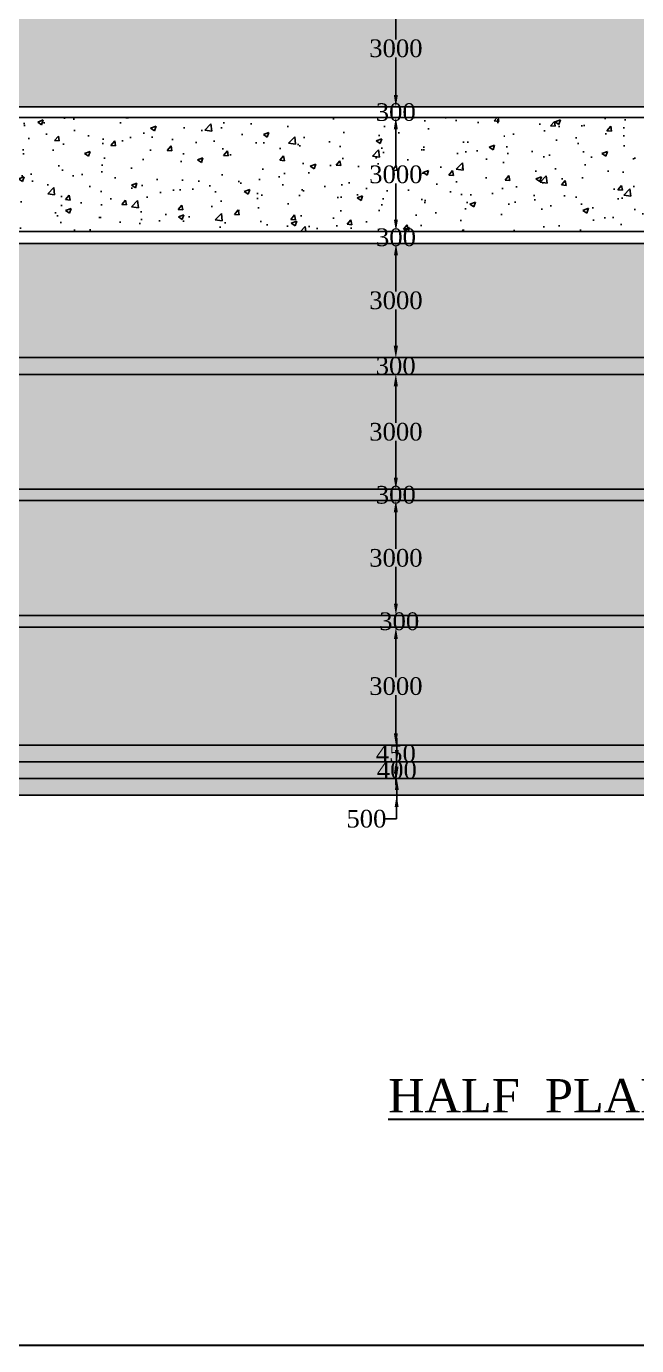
# Model space of a CAD drawing. Header units: millimetres. Extents: x -5026 to 211262, y 3161 to 110917.
# Drawn here: x 52317 to 67861, y 3161 to 36751 of the extents above; entities that cross this region are included whole.
import ezdxf

# ---------------------------------------------------------------- set-up
doc = ezdxf.new("R2010")
doc.units = ezdxf.units.MM
doc.header["$MEASUREMENT"] = 0
for name, color, linetype in [('DIM', 5, 'Continuous'), ('DWG.LINE', 10, 'Continuous'), ('HATCH', 2, 'Continuous')]:
    doc.layers.add(name, color=color, linetype=linetype)
doc.layers.add('TITLE', color=7, linetype='Continuous', lineweight=30)
doc.styles.get("Standard").update_dxf_attribs({"font": 'TIMES.TTF', "height": 450})
doc.dimstyles.get("Standard").update_dxf_attribs({"dimtxt": 450, "dimasz": 300, "dimexe": 0.18, "dimexo": 0.0625, "dimgap": 0.09, "dimtad": 0, "dimtih": 1, "dimtoh": 1, "dimdec": 0, "dimzin": 0, "dimdsep": 46, "dimtxsty": 'Standard', "dimcen": 300, "dimclre": 256, "dimclrt": 4, "dimadec": 0, "dimazin": 0, "dimtfac": 1, "dimtdec": 0, "dimtofl": 0, "dimtmove": 0, "dimatfit": 3, "dimfxl": 5, "dimfxlon": 1, "dimtolj": 1, "dimtzin": 0, "dimarcsym": 0})

# ---------------------------------------------------------------- blocks, each defined once
blk = doc.blocks.new('*D45')
at = {"layer": 'Defpoints', "color": 0, "linetype": 'ByBlock', "ltscale": 0.2}
for p in [(61729, 37678), (61729, 34705), (61729, 34705)]:
    blk.add_point(p, dxfattribs=at)
at = {"layer": 'DIM', "lineweight": -2, "ltscale": 0.2}
blk.add_line((61729, 37678), (61729, 37678), dxfattribs=at)
at = {"layer": 'DIM', "color": 0, "linetype": 'ByBlock', "lineweight": -2, "ltscale": 0.2}
for p, q in [((61729, 37378), (61729, 36420)), ((61729, 35005), (61729, 35962))]:
    blk.add_line(p, q, dxfattribs=at)
at = {"layer": 'DIM', "linetype": 'ByBlock', "lineweight": -2, "ltscale": 0.2}
blk.add_line((61729, 34705), (61729, 34705), dxfattribs=at)
at = {"layer": 'DIM', "color": 0, "linetype": 'ByBlock', "ltscale": 0.2}
for points in [[(61679, 37378), (61779, 37378), (61729, 37678)], [(61679, 35005), (61779, 35005), (61729, 34705)]]:
    blk.add_solid(points, dxfattribs=at)
at = {"layer": 'DIM', "color": 4, "linetype": 'ByBlock', "ltscale": 0.2, "insert": (61729, 36191), "char_height": 450, "attachment_point": 5}
blk.add_mtext('\\A1;3000', dxfattribs=at)
blk = doc.blocks.new('*D46')
at = {"layer": 'Defpoints', "color": 0, "linetype": 'ByBlock', "ltscale": 0.2}
for p in [(61729, 34705), (61726, 34430), (61729, 34430)]:
    blk.add_point(p, dxfattribs=at)
at = {"layer": 'DIM', "color": 0, "linetype": 'ByBlock', "lineweight": -2, "ltscale": 0.2}
for p, q in [((61726, 35005), (61726, 35305)), ((61726, 34130), (61726, 33830))]:
    blk.add_line(p, q, dxfattribs=at)
at = {"layer": 'DIM', "lineweight": -2, "ltscale": 0.2}
blk.add_line((61729, 34705), (61726, 34705), dxfattribs=at)
at = {"layer": 'DIM', "linetype": 'ByBlock', "lineweight": -2, "ltscale": 0.2}
blk.add_line((61729, 34430), (61726, 34430), dxfattribs=at)
at = {"layer": 'DIM', "color": 0, "linetype": 'ByBlock', "ltscale": 0.2}
for points in [[(61676, 35005), (61776, 35005), (61726, 34705)], [(61676, 34130), (61776, 34130), (61726, 34430)]]:
    blk.add_solid(points, dxfattribs=at)
at = {"layer": 'DIM', "color": 4, "linetype": 'ByBlock', "ltscale": 0.2, "insert": (61726, 34567), "char_height": 450, "attachment_point": 5}
blk.add_mtext('\\A1;300', dxfattribs=at)
blk = doc.blocks.new('*D47')
at = {"layer": 'Defpoints', "color": 0, "linetype": 'ByBlock', "ltscale": 0.2}
for p in [(61729, 34430), (61729, 31532), (61729, 31532)]:
    blk.add_point(p, dxfattribs=at)
at = {"layer": 'DIM', "lineweight": -2, "ltscale": 0.2}
blk.add_line((61729, 34430), (61729, 34430), dxfattribs=at)
at = {"layer": 'DIM', "color": 0, "linetype": 'ByBlock', "lineweight": -2, "ltscale": 0.2}
for p, q in [((61729, 34130), (61729, 33210)), ((61729, 31832), (61729, 32752))]:
    blk.add_line(p, q, dxfattribs=at)
at = {"layer": 'DIM', "linetype": 'ByBlock', "lineweight": -2, "ltscale": 0.2}
blk.add_line((61729, 31532), (61729, 31532), dxfattribs=at)
at = {"layer": 'DIM', "color": 0, "linetype": 'ByBlock', "ltscale": 0.2}
for points in [[(61679, 34130), (61779, 34130), (61729, 34430)], [(61679, 31832), (61779, 31832), (61729, 31532)]]:
    blk.add_solid(points, dxfattribs=at)
at = {"layer": 'DIM', "color": 4, "linetype": 'ByBlock', "ltscale": 0.2, "insert": (61729, 32981), "char_height": 450, "attachment_point": 5}
blk.add_mtext('\\A1;3000', dxfattribs=at)
blk = doc.blocks.new('*D48')
at = {"layer": 'Defpoints', "color": 0, "linetype": 'ByBlock', "ltscale": 0.2}
for p in [(61729, 31532), (61729, 31225), (61731, 31225)]:
    blk.add_point(p, dxfattribs=at)
at = {"layer": 'DIM', "color": 0, "linetype": 'ByBlock', "lineweight": -2, "ltscale": 0.2}
for p, q in [((61731, 31832), (61731, 32132)), ((61731, 30925), (61731, 30625))]:
    blk.add_line(p, q, dxfattribs=at)
at = {"layer": 'DIM', "lineweight": -2, "ltscale": 0.2}
blk.add_line((61729, 31532), (61731, 31532), dxfattribs=at)
at = {"layer": 'DIM', "linetype": 'ByBlock', "lineweight": -2, "ltscale": 0.2}
blk.add_line((61729, 31225), (61731, 31225), dxfattribs=at)
at = {"layer": 'DIM', "color": 0, "linetype": 'ByBlock', "ltscale": 0.2}
for points in [[(61681, 31832), (61781, 31832), (61731, 31532)], [(61681, 30925), (61781, 30925), (61731, 31225)]]:
    blk.add_solid(points, dxfattribs=at)
at = {"layer": 'DIM', "color": 4, "linetype": 'ByBlock', "ltscale": 0.2, "insert": (61731, 31379), "char_height": 450, "attachment_point": 5}
blk.add_mtext('\\A1;300', dxfattribs=at)
blk = doc.blocks.new('*D49')
at = {"layer": 'Defpoints', "color": 0, "linetype": 'ByBlock', "ltscale": 0.2}
for p in [(61731, 31225), (61731, 28322), (61731, 28322)]:
    blk.add_point(p, dxfattribs=at)
at = {"layer": 'DIM', "lineweight": -2, "ltscale": 0.2}
blk.add_line((61731, 31225), (61731, 31225), dxfattribs=at)
at = {"layer": 'DIM', "color": 0, "linetype": 'ByBlock', "lineweight": -2, "ltscale": 0.2}
for p, q in [((61731, 30925), (61731, 30003)), ((61731, 28622), (61731, 29545))]:
    blk.add_line(p, q, dxfattribs=at)
at = {"layer": 'DIM', "linetype": 'ByBlock', "lineweight": -2, "ltscale": 0.2}
blk.add_line((61731, 28322), (61731, 28322), dxfattribs=at)
at = {"layer": 'DIM', "color": 0, "linetype": 'ByBlock', "ltscale": 0.2}
for points in [[(61681, 30925), (61781, 30925), (61731, 31225)], [(61681, 28622), (61781, 28622), (61731, 28322)]]:
    blk.add_solid(points, dxfattribs=at)
at = {"layer": 'DIM', "color": 4, "linetype": 'ByBlock', "ltscale": 0.2, "insert": (61731, 29774), "char_height": 450, "attachment_point": 5}
blk.add_mtext('\\A1;3000', dxfattribs=at)
blk = doc.blocks.new('*D50')
at = {"layer": 'Defpoints', "color": 0, "linetype": 'ByBlock', "ltscale": 0.2}
for p in [(61731, 28322), (61724, 27890), (61731, 27890)]:
    blk.add_point(p, dxfattribs=at)
at = {"layer": 'DIM', "color": 0, "linetype": 'ByBlock', "lineweight": -2, "ltscale": 0.2}
for p, q in [((61724, 28622), (61724, 28922)), ((61724, 27590), (61724, 27290))]:
    blk.add_line(p, q, dxfattribs=at)
at = {"layer": 'DIM', "lineweight": -2, "ltscale": 0.2}
blk.add_line((61729, 28322), (61724, 28322), dxfattribs=at)
at = {"layer": 'DIM', "linetype": 'ByBlock', "lineweight": -2, "ltscale": 0.2}
blk.add_line((61729, 27890), (61724, 27890), dxfattribs=at)
at = {"layer": 'DIM', "color": 0, "linetype": 'ByBlock', "ltscale": 0.2}
for points in [[(61674, 28622), (61774, 28622), (61724, 28322)], [(61674, 27590), (61774, 27590), (61724, 27890)]]:
    blk.add_solid(points, dxfattribs=at)
at = {"layer": 'DIM', "color": 4, "linetype": 'ByBlock', "ltscale": 0.2, "insert": (61724, 28106), "char_height": 450, "attachment_point": 5}
blk.add_mtext('\\A1;300', dxfattribs=at)
blk = doc.blocks.new('*D51')
at = {"layer": 'Defpoints', "color": 0, "linetype": 'ByBlock', "ltscale": 0.2}
for p in [(61729, 27890), (61729, 24965), (61729, 24965)]:
    blk.add_point(p, dxfattribs=at)
at = {"layer": 'DIM', "lineweight": -2, "ltscale": 0.2}
blk.add_line((61729, 27890), (61729, 27890), dxfattribs=at)
at = {"layer": 'DIM', "color": 0, "linetype": 'ByBlock', "lineweight": -2, "ltscale": 0.2}
for p, q in [((61729, 27590), (61729, 26656)), ((61729, 25265), (61729, 26198))]:
    blk.add_line(p, q, dxfattribs=at)
at = {"layer": 'DIM', "linetype": 'ByBlock', "lineweight": -2, "ltscale": 0.2}
blk.add_line((61729, 24965), (61729, 24965), dxfattribs=at)
at = {"layer": 'DIM', "color": 0, "linetype": 'ByBlock', "ltscale": 0.2}
for points in [[(61679, 27590), (61779, 27590), (61729, 27890)], [(61679, 25265), (61779, 25265), (61729, 24965)]]:
    blk.add_solid(points, dxfattribs=at)
at = {"layer": 'DIM', "color": 4, "linetype": 'ByBlock', "ltscale": 0.2, "insert": (61729, 26427), "char_height": 450, "attachment_point": 5}
blk.add_mtext('\\A1;3000', dxfattribs=at)
blk = doc.blocks.new('*D52')
at = {"layer": 'Defpoints', "color": 0, "linetype": 'ByBlock', "ltscale": 0.2}
for p in [(61729, 24965), (61726, 24680), (61729, 24680)]:
    blk.add_point(p, dxfattribs=at)
at = {"layer": 'DIM', "color": 0, "linetype": 'ByBlock', "lineweight": -2, "ltscale": 0.2}
for p, q in [((61726, 25265), (61726, 25565)), ((61726, 24380), (61726, 24080))]:
    blk.add_line(p, q, dxfattribs=at)
at = {"layer": 'DIM', "lineweight": -2, "ltscale": 0.2}
blk.add_line((61729, 24965), (61726, 24965), dxfattribs=at)
at = {"layer": 'DIM', "linetype": 'ByBlock', "lineweight": -2, "ltscale": 0.2}
blk.add_line((61729, 24680), (61726, 24680), dxfattribs=at)
at = {"layer": 'DIM', "color": 0, "linetype": 'ByBlock', "ltscale": 0.2}
for points in [[(61676, 25265), (61776, 25265), (61726, 24965)], [(61676, 24380), (61776, 24380), (61726, 24680)]]:
    blk.add_solid(points, dxfattribs=at)
at = {"layer": 'DIM', "color": 4, "linetype": 'ByBlock', "ltscale": 0.2, "insert": (61726, 24822), "char_height": 450, "attachment_point": 5}
blk.add_mtext('\\A1;300', dxfattribs=at)
blk = doc.blocks.new('*D53')
at = {"layer": 'Defpoints', "color": 0, "linetype": 'ByBlock', "ltscale": 0.2}
for p in [(61729, 24680), (61729, 21753), (61729, 21753)]:
    blk.add_point(p, dxfattribs=at)
at = {"layer": 'DIM', "lineweight": -2, "ltscale": 0.2}
blk.add_line((61729, 24680), (61729, 24680), dxfattribs=at)
at = {"layer": 'DIM', "color": 0, "linetype": 'ByBlock', "lineweight": -2, "ltscale": 0.2}
for p, q in [((61729, 24380), (61729, 23445)), ((61729, 22053), (61729, 22987))]:
    blk.add_line(p, q, dxfattribs=at)
at = {"layer": 'DIM', "linetype": 'ByBlock', "lineweight": -2, "ltscale": 0.2}
blk.add_line((61729, 21753), (61729, 21753), dxfattribs=at)
at = {"layer": 'DIM', "color": 0, "linetype": 'ByBlock', "ltscale": 0.2}
for points in [[(61679, 24380), (61779, 24380), (61729, 24680)], [(61679, 22053), (61779, 22053), (61729, 21753)]]:
    blk.add_solid(points, dxfattribs=at)
at = {"layer": 'DIM', "color": 4, "linetype": 'ByBlock', "ltscale": 0.2, "insert": (61729, 23216), "char_height": 450, "attachment_point": 5}
blk.add_mtext('\\A1;3000', dxfattribs=at)
blk = doc.blocks.new('*D54')
at = {"layer": 'Defpoints', "color": 0, "linetype": 'ByBlock', "ltscale": 0.2}
for p in [(61729, 21753), (61729, 21452), (61729, 21452)]:
    blk.add_point(p, dxfattribs=at)
at = {"layer": 'DIM', "color": 0, "linetype": 'ByBlock', "lineweight": -2, "ltscale": 0.2}
for p, q in [((61729, 22053), (61729, 22353)), ((61729, 21152), (61729, 20852))]:
    blk.add_line(p, q, dxfattribs=at)
at = {"layer": 'DIM', "lineweight": -2, "ltscale": 0.2}
blk.add_line((61729, 21753), (61730, 21753), dxfattribs=at)
at = {"layer": 'DIM', "linetype": 'ByBlock', "lineweight": -2, "ltscale": 0.2}
blk.add_line((61729, 21452), (61730, 21452), dxfattribs=at)
at = {"layer": 'DIM', "color": 0, "linetype": 'ByBlock', "ltscale": 0.2}
for points in [[(61679, 22053), (61779, 22053), (61729, 21753)], [(61679, 21152), (61779, 21152), (61729, 21452)]]:
    blk.add_solid(points, dxfattribs=at)
at = {"layer": 'DIM', "color": 4, "linetype": 'ByBlock', "ltscale": 0.2, "insert": (61729, 21602), "char_height": 450, "attachment_point": 5}
blk.add_mtext('\\A1; 300', dxfattribs=at)
blk = doc.blocks.new('*D55')
at = {"layer": 'Defpoints', "color": 0, "linetype": 'ByBlock', "ltscale": 0.2}
for p in [(61729, 21452), (61729, 18449), (61729, 18449)]:
    blk.add_point(p, dxfattribs=at)
at = {"layer": 'DIM', "lineweight": -2, "ltscale": 0.2}
blk.add_line((61729, 21452), (61729, 21452), dxfattribs=at)
at = {"layer": 'DIM', "color": 0, "linetype": 'ByBlock', "lineweight": -2, "ltscale": 0.2}
for p, q in [((61729, 21152), (61729, 20180)), ((61729, 18749), (61729, 19722))]:
    blk.add_line(p, q, dxfattribs=at)
at = {"layer": 'DIM', "linetype": 'ByBlock', "lineweight": -2, "ltscale": 0.2}
blk.add_line((61729, 18449), (61729, 18449), dxfattribs=at)
at = {"layer": 'DIM', "color": 0, "linetype": 'ByBlock', "ltscale": 0.2}
for points in [[(61679, 21152), (61779, 21152), (61729, 21452)], [(61679, 18749), (61779, 18749), (61729, 18449)]]:
    blk.add_solid(points, dxfattribs=at)
at = {"layer": 'DIM', "color": 4, "linetype": 'ByBlock', "ltscale": 0.2, "insert": (61729, 19951), "char_height": 450, "attachment_point": 5}
blk.add_mtext('\\A1;3000', dxfattribs=at)
blk = doc.blocks.new('*D56')
at = {"layer": 'Defpoints', "color": 0, "linetype": 'ByBlock', "ltscale": 0.2}
for p in [(61729, 18449), (61728, 18027), (61729, 18027)]:
    blk.add_point(p, dxfattribs=at)
at = {"layer": 'DIM', "color": 0, "linetype": 'ByBlock', "lineweight": -2, "ltscale": 0.2}
for p, q in [((61728, 18749), (61728, 19049)), ((61728, 17727), (61728, 17427))]:
    blk.add_line(p, q, dxfattribs=at)
at = {"layer": 'DIM', "lineweight": -2, "ltscale": 0.2}
blk.add_line((61729, 18449), (61728, 18449), dxfattribs=at)
at = {"layer": 'DIM', "linetype": 'ByBlock', "lineweight": -2, "ltscale": 0.2}
blk.add_line((61729, 18027), (61728, 18027), dxfattribs=at)
at = {"layer": 'DIM', "color": 0, "linetype": 'ByBlock', "ltscale": 0.2}
for points in [[(61678, 18749), (61778, 18749), (61728, 18449)], [(61678, 17727), (61778, 17727), (61728, 18027)]]:
    blk.add_solid(points, dxfattribs=at)
at = {"layer": 'DIM', "color": 4, "linetype": 'ByBlock', "ltscale": 0.2, "insert": (61728, 18238), "char_height": 450, "attachment_point": 5}
blk.add_mtext('\\A1;450', dxfattribs=at)
blk = doc.blocks.new('*D57')
at = {"layer": 'Defpoints', "color": 0, "linetype": 'ByBlock', "ltscale": 0.2}
for p in [(61729, 18027), (61729, 17604), (61753, 17604)]:
    blk.add_point(p, dxfattribs=at)
at = {"layer": 'DIM', "color": 0, "linetype": 'ByBlock', "lineweight": -2, "ltscale": 0.2}
for p, q in [((61753, 18327), (61753, 18627)), ((61753, 17304), (61753, 17004))]:
    blk.add_line(p, q, dxfattribs=at)
at = {"layer": 'DIM', "lineweight": -2, "ltscale": 0.2}
blk.add_line((61748, 18027), (61754, 18027), dxfattribs=at)
at = {"layer": 'DIM', "linetype": 'ByBlock', "lineweight": -2, "ltscale": 0.2}
blk.add_line((61748, 17604), (61754, 17604), dxfattribs=at)
at = {"layer": 'DIM', "color": 0, "linetype": 'ByBlock', "ltscale": 0.2}
for points in [[(61703, 18327), (61803, 18327), (61753, 18027)], [(61703, 17304), (61803, 17304), (61753, 17604)]]:
    blk.add_solid(points, dxfattribs=at)
at = {"layer": 'DIM', "color": 4, "linetype": 'ByBlock', "ltscale": 0.2, "insert": (61753, 17816), "char_height": 450, "attachment_point": 5}
blk.add_mtext('\\A1;400', dxfattribs=at)
blk = doc.blocks.new('*D58')
at = {"layer": 'Defpoints', "color": 0, "linetype": 'ByBlock', "ltscale": 0.2}
for p in [(61748, 17604), (61748, 17174), (61748, 17174)]:
    blk.add_point(p, dxfattribs=at)
at = {"layer": 'DIM', "color": 0, "linetype": 'ByBlock', "lineweight": -2, "ltscale": 0.2}
for p, q in [((61748, 17904), (61748, 18204)), ((61748, 16874), (61748, 16574)), ((61748, 16574), (61448, 16574))]:
    blk.add_line(p, q, dxfattribs=at)
at = {"layer": 'DIM', "lineweight": -2, "ltscale": 0.2}
blk.add_line((61748, 17604), (61748, 17604), dxfattribs=at)
at = {"layer": 'DIM', "linetype": 'ByBlock', "lineweight": -2, "ltscale": 0.2}
blk.add_line((61748, 17174), (61748, 17174), dxfattribs=at)
at = {"layer": 'DIM', "color": 0, "linetype": 'ByBlock', "ltscale": 0.2}
for points in [[(61698, 17904), (61798, 17904), (61748, 17604)], [(61698, 16874), (61798, 16874), (61748, 17174)]]:
    blk.add_solid(points, dxfattribs=at)
at = {"layer": 'DIM', "color": 4, "linetype": 'ByBlock', "ltscale": 0.2, "insert": (60978, 16574), "char_height": 450, "attachment_point": 5}
blk.add_mtext('\\A1;500', dxfattribs=at)

msp = doc.modelspace()

# ---------------------------------------------------------------- hatches: boundary and pattern name
at = {"layer": 'HATCH', "linetype": 'ByBlock', "ltscale": 0.2}
h = msp.add_hatch(dxfattribs=at)
h.set_pattern_fill('AR-CONC', color=256, scale=200, style=0)
h.paths.add_polyline_path([(26086.1, 37989.3), (26086.1, 5591.9), (29193.4, 5591.9), (29193.4, 11190.1), (39307.2, 14695.7), (40513.1, 14695.7), (40513.1, 17173.8), (68310, 17173.8), (68310, 31225.3), (39168.8, 31225.3, -1.3160089), (39168.8, 31531.9), (39168.8, 34430.2, -1.0585215), (39168.8, 34704.7), (39168.8, 37678, -0.2546801), (38996.2, 37989.3)])
h.paths.add_polyline_path([(36576.9, 17449.3), (26836.2, 13012.8), (26836.2, 5899.3), (26290, 5899.3), (26290, 13461.9)], flags=16)
h.paths.add_polyline_path([(36182.2, 17761.4), (36880.2, 17997.4), (36645.4, 18692), (35947.3, 18456)], flags=24)
h = msp.add_hatch(dxfattribs=at)
h.set_pattern_fill('AR-CONC', color=256, scale=200, style=0)
h.paths.add_polyline_path([(78356.8, 18027.1), (68310, 18027.1), (68310, 17604.1), (78356.8, 17604.1)])
h.paths.add_polyline_path([(78356.8, 17604.1), (68310, 17604.1), (68310, 17225.8), (78356.8, 17225.8)])
h.paths.add_polyline_path([(84777.7, 21451.8), (78356.8, 21451.8), (78356.8, 18449.5), (84777.7, 18449.5)])
h.paths.add_polyline_path([(84777.7, 18449.5), (78356.8, 18449.5), (78356.8, 18027.1), (84777.7, 18027.1)])
h.paths.add_polyline_path([(84777.7, 18027.1), (78356.8, 18027.1), (78356.8, 17604.1), (84777.7, 17604.1)])
h.paths.add_polyline_path([(84777.7, 17604.1), (78356.8, 17604.1), (78356.8, 17225.8), (84777.7, 17225.8)])
h.paths.add_polyline_path([(84777.7, 37678), (68310, 37678), (68310, 34704.7), (84777.7, 34704.7)])
h.paths.add_polyline_path([(68310, 37678), (39168.8, 37678), (39168.8, 34704.7), (68310, 34704.7)])
h.paths.add_polyline_path([(74614.2, 38175), (75785.3, 38175), (75785.3, 37492.3), (74614.2, 37492.3)], flags=9)
h.paths.add_polyline_path([(74448.3, 36532.7), (75951.6, 36532.7), (75951.6, 35849.9), (74448.3, 35849.9)], flags=24)
h.paths.add_polyline_path([(61143.6, 38175), (62314.7, 38175), (62314.7, 37492.3), (61143.6, 37492.3)], flags=9)
h.paths.add_polyline_path([(60977.7, 36532.7), (62481, 36532.7), (62481, 35849.9), (60977.7, 35849.9)], flags=24)
h.paths.add_polyline_path([(61140.3, 34908.8), (62311.4, 34908.8), (62311.4, 34226), (61140.3, 34226)], flags=9)
h = msp.add_hatch(dxfattribs=at)
h.set_pattern_fill('AR-CONC', color=256, scale=200, style=0)
h.paths.add_polyline_path([(68310, 34430.2), (39168.8, 34430.2), (39168.8, 31531.9), (68310, 31531.9)])
h.paths.add_polyline_path([(61140.3, 34908.8), (62311.4, 34908.8), (62311.4, 34226), (61140.3, 34226)], flags=9)
h.paths.add_polyline_path([(60977.4, 33322.4), (62480.7, 33322.4), (62480.7, 32639.6), (60977.4, 32639.6)], flags=24)
h.paths.add_polyline_path([(61145.6, 31720), (62316.7, 31720), (62316.7, 31037.2), (61145.6, 31037.2)], flags=9)

# ---------------------------------------------------------------- linework, layer by layer
at = {"layer": 'DWG.LINE', "linetype": 'ByBlock', "ltscale": 0.2}
for p, q in [((39168.8, 34704.7), (111781.5, 34704.7)), ((39168.8, 34430.2), (111781.5, 34430.2)), ((39168.8, 31531.9), (111781.5, 31531.9)), ((39168.8, 31225.3), (111781.5, 31225.3)), ((39168.8, 28322.3), (111781.5, 28322.3)), ((39168.8, 27889.9), (111781.5, 27889.9)), ((39168.8, 24964.8), (111781.5, 24964.8)), ((39168.8, 24679.8), (111781.5, 24679.8)), ((39168.8, 21753), (111781.5, 21753)), ((39168.8, 21451.8), (111781.5, 21451.8)), ((39157.1, 18449.5), (111781.5, 18449.5)), ((39168.8, 18027.1), (111781.5, 18027.1)), ((39168.8, 17604.1), (111781.5, 17604.1))]:
    msp.add_line(p, q, dxfattribs=at)
msp.add_lwpolyline([(26086.1, 62781.7), (26086.1, 5591.9), (29193.4, 5591.9), (29193.4, 11190.1), (39307.2, 14695.7), (40513.1, 14695.7), (40513.1, 17173.8), (68310, 17173.8), (68310, 81931)], dxfattribs=at)
at = {"layer": 'TITLE', "linetype": 'ByBlock', "ltscale": 0.2}
msp.add_lwpolyline([(-5026.4, 110916.5), (211138.9, 110916.5), (211138.9, 3160.9), (-5026.4, 3160.9)], close=True, dxfattribs=at)

# ---------------------------------------------------------------- texts
msp.add_text('%%UHALF  PLAN  AT  TOP  AND  HALF  PLAN  AT  FOUNDATION', height=850, dxfattribs=at).set_placement((61531.7, 9097.3))

# ---------------------------------------------------------------- dimensions: what is measured, and where the dimension line sits
at = {"layer": 'DIM', "linetype": 'ByBlock', "ltscale": 0.2}
for p1, p2, text, picture, middle in [((61729.3, 37678), (61729.3, 34704.7), '3000', '*D45', (61729.3, 36191.3)), ((61729.1, 34430.2), (61729.1, 31531.9), '3000', '*D47', (61729.1, 32981)), ((61731.3, 31225.3), (61731.3, 28322.3), '3000', '*D49', (61731.3, 29773.8)), ((61728.9, 27889.9), (61728.9, 24964.8), '3000', '*D51', (61728.9, 26427.3)), ((61728.9, 24679.8), (61728.9, 21753), '3000', '*D53', (61728.9, 23216.4)), ((61728.9, 21451.8), (61728.9, 18449.5), '3000', '*D55', (61728.9, 19950.6)), ((61748.5, 17604.1), (61748.5, 17173.8), '500', '*D58', (60977.8, 16573.8))]:
    dim = msp.add_aligned_dim(p1=p1, p2=p2, distance=0, text=text, dimstyle='Standard', dxfattribs=at)
    dim.commit()
    dim.dimension.update_dxf_attribs({"geometry": picture, "text_midpoint": middle})
for base, p1, p2, text, picture, middle in [((61725.8, 34430.2), (61729.1, 34704.7), (61729.1, 34430.2), '300', '*D46', (61725.8, 34567.4)), ((61731.1, 31225.3), (61729.1, 31531.9), (61729.1, 31225.3), '300', '*D48', (61731.1, 31378.6)), ((61723.9, 27889.9), (61731.3, 28322.3), (61731.3, 27889.9), '300', '*D50', (61723.9, 28106.1)), ((61726.4, 24679.8), (61728.9, 24964.8), (61728.9, 24679.8), '300', '*D52', (61726.4, 24822.3)), ((61729.5, 21451.8), (61728.9, 21753), (61728.9, 21451.8), ' 300', '*D54', (61729.5, 21602.4)), ((61728.5, 18027.1), (61728.9, 18449.5), (61728.9, 18027.1), '450', '*D56', (61728.5, 18238.3)), ((61753.5, 17604.1), (61728.9, 18027.1), (61728.9, 17604.1), '400', '*D57', (61753.5, 17815.6))]:
    dim = msp.add_linear_dim(base=base, p1=p1, p2=p2, angle=270, text=text, dimstyle='Standard', dxfattribs=at)
    dim.commit()
    dim.dimension.update_dxf_attribs({"geometry": picture, "text_midpoint": middle, "dimtype": 161})

doc.saveas('drawing.dxf')
